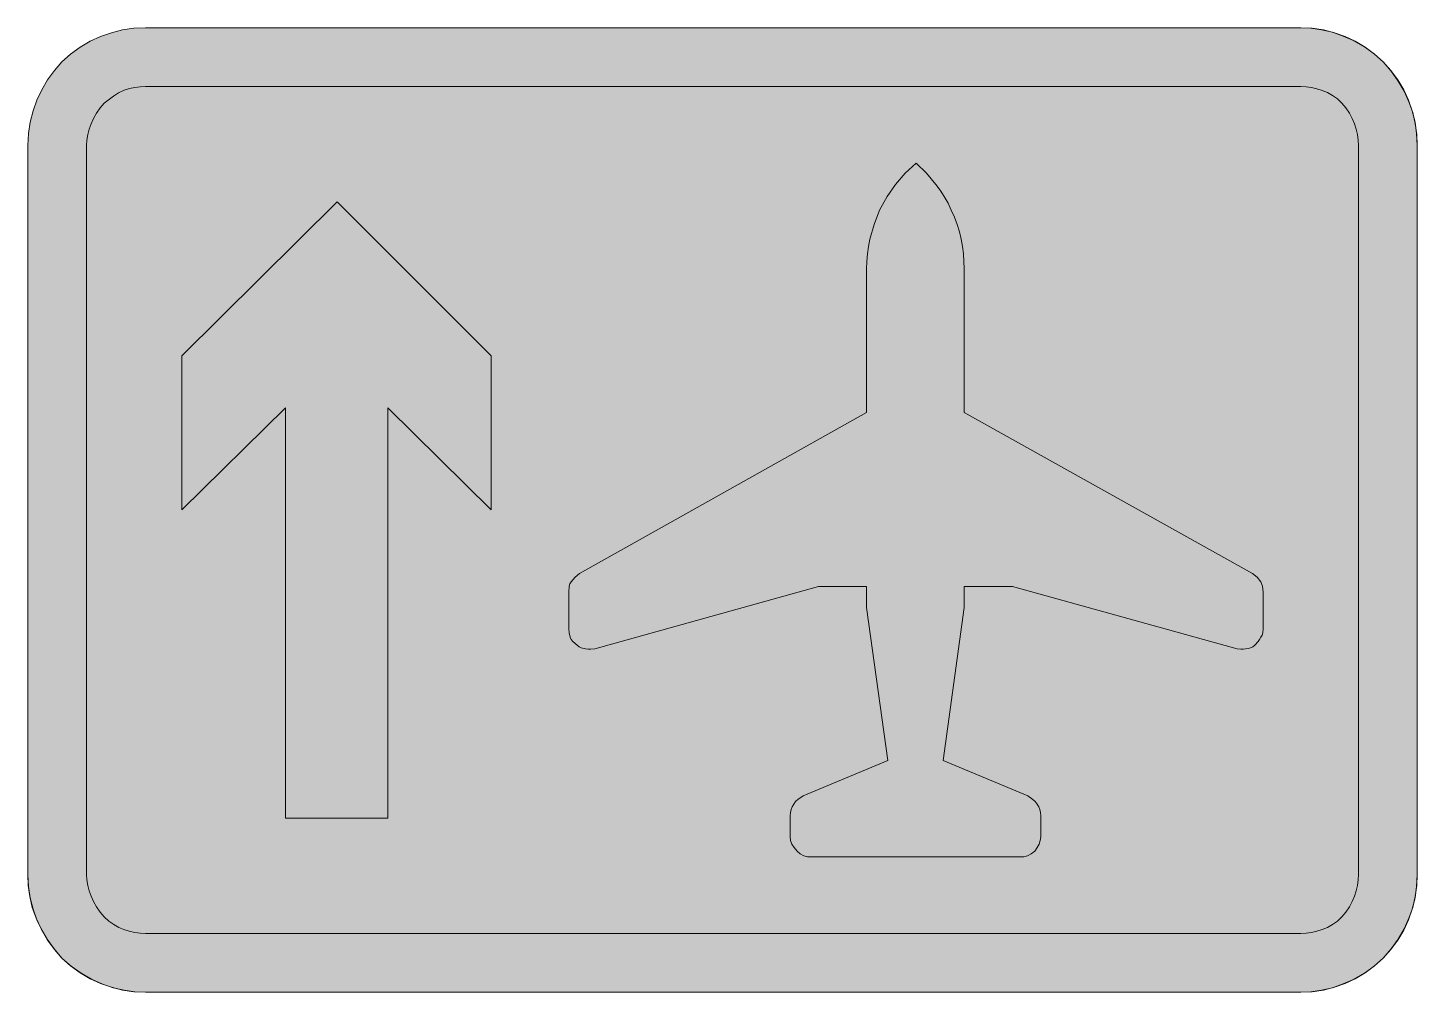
# Model space of a CAD drawing. Header units: metres. Extents: x 107 to 461, y 14 to 260.
import ezdxf

# ---------------------------------------------------------------- set-up
doc = ezdxf.new("R2010")
doc.units = ezdxf.units.M
for name, color, linetype, true_color in [('FILL_BLUE_0000FF', 7, 'Continuous', 0x0000ff), ('FILL_WHITE_FFFFFF', 7, 'Continuous', 0xffffff), ('STROKE_BLUE_0000FF', 7, 'Continuous', 0x0000ff)]:
    doc.layers.add(name, color=color, linetype=linetype, true_color=true_color)

msp = doc.modelspace()

# ---------------------------------------------------------------- hatches: boundary and pattern name
at = {"layer": 'FILL_BLUE_0000FF', "true_color": 0x0000ff}
h = msp.add_hatch(color=7, dxfattribs=at)
h.dxf.hatch_style = 1
h.paths.add_polyline_path([(122.02, 231.22), (122.23, 232.6), (122.58, 233.99), (123.08, 235.37), (123.71, 236.74), (124.48, 238.09), (125.4, 239.4), (126.45, 240.66), (128.78, 242.42), (130.08, 243.23), (131.55, 243.96), (132.9, 244.35), (134.25, 244.63), (135.6, 244.8), (136.95, 244.86), (431.55, 244.86), (432.91, 244.8), (434.29, 244.63), (435.66, 244.32), (437.03, 243.88), (438.36, 243.31), (439.65, 242.58), (440.89, 241.7), (442.05, 240.66), (443.09, 239.4), (443.97, 238.09), (444.7, 236.74), (445.28, 235.37), (445.71, 233.99), (446.02, 232.6), (446.19, 231.22), (446.25, 229.86), (446.25, 43.86), (446.19, 42.5), (446.02, 41.12), (445.71, 39.73), (445.28, 38.35), (444.7, 36.98), (443.97, 35.63), (443.09, 34.32), (442.05, 33.06), (440.89, 32.02), (439.65, 31.14), (438.36, 30.41), (437.03, 29.83), (435.66, 29.4), (434.29, 29.09), (432.91, 28.92), (431.55, 28.86), (136.95, 28.86), (135.59, 28.92), (134.21, 29.09), (132.84, 29.4), (131.48, 29.83), (130.14, 30.41), (128.85, 31.14), (127.61, 32.02), (126.45, 33.06), (125.4, 34.32), (124.48, 35.63), (123.71, 36.98), (123.08, 38.35), (122.58, 39.73), (122.23, 41.12), (122.02, 42.5), (121.95, 43.86), (121.95, 229.86), (122.02, 231.22)])
at = {"layer": 'FILL_WHITE_FFFFFF', "true_color": 0xffffff}
h = msp.add_hatch(color=7, dxfattribs=at)
h.dxf.hatch_style = 1
h.paths.add_polyline_path([(107.1, 232.87), (107.55, 235.8), (108.28, 238.66), (109.28, 241.41), (110.52, 244.05), (112.01, 246.57), (113.73, 248.94), (115.65, 251.16), (117.88, 253.17), (120.29, 254.92), (122.84, 256.42), (125.51, 257.65), (128.29, 258.61), (131.13, 259.3), (134.03, 259.72), (136.95, 259.86), (431.55, 259.86), (434.12, 259.74), (436.84, 259.37), (439.61, 258.72), (442.35, 257.76), (445.17, 256.52), (447.79, 255.02), (450.24, 253.25), (452.55, 251.16), (454.64, 248.81), (456.41, 246.28), (457.91, 243.65), (459.15, 240.96), (460.11, 238.21), (460.76, 235.41), (461.13, 232.61), (461.25, 229.86), (461.25, 43.86), (461.13, 41.11), (460.76, 38.31), (460.11, 35.51), (459.15, 32.76), (457.91, 30.07), (456.41, 27.43), (454.64, 24.91), (452.55, 22.56), (450.24, 20.47), (447.79, 18.7), (445.17, 17.2), (442.35, 15.96), (439.61, 15), (436.84, 14.35), (434.12, 13.98), (431.55, 13.86), (136.95, 13.86), (134.25, 13.98), (131.51, 14.35), (128.72, 15), (125.85, 15.96), (123.16, 17.2), (120.53, 18.7), (118, 20.47), (115.65, 22.56), (113.69, 24.91), (111.9, 27.43), (110.33, 30.07), (109.05, 32.76), (108.09, 35.51), (107.44, 38.31), (107.07, 41.11), (106.95, 43.86), (106.95, 229.86), (107.1, 232.87)])
h = msp.add_hatch(color=7, dxfattribs=at)
h.dxf.hatch_style = 1
h.paths.add_polyline_path([(419.25, 120.66), (420.41, 119.72), (421.35, 118.56), (421.76, 117.43), (421.95, 115.86), (421.95, 106.56), (421.88, 105.51), (421.7, 104.96), (421.35, 104.46), (421.07, 103.84), (420.71, 103.3), (419.85, 102.36), (419.35, 101.97), (418.76, 101.68), (418.12, 101.52), (417.45, 101.46), (416.83, 101.33), (416.29, 101.35), (415.35, 101.46), (358.05, 117.36), (345.75, 117.36), (345.75, 111.96), (340.35, 72.96), (361.95, 63.96), (363.26, 63.02), (363.85, 62.48), (364.35, 61.86), (364.74, 61.18), (365.03, 60.47), (365.19, 59.71), (365.25, 58.86), (365.25, 53.46), (365.14, 52.56), (364.84, 51.66), (364.36, 50.76), (363.75, 49.86), (362.85, 49.12), (361.91, 48.66), (360.92, 48.43), (359.85, 48.36), (306.75, 48.36), (305.81, 48.43), (304.84, 48.66), (303.92, 49.12), (303.15, 49.86), (302.36, 50.76), (301.8, 51.66), (301.46, 52.56), (301.35, 53.46), (301.35, 58.86), (301.41, 59.71), (301.58, 60.47), (301.86, 61.18), (302.25, 61.86), (302.75, 62.48), (303.34, 63.02), (304.65, 63.96), (326.25, 72.96), (320.85, 111.96), (320.85, 117.36), (308.55, 117.36), (251.55, 101.46), (250.46, 101.35), (249.82, 101.33), (249.15, 101.46), (248.1, 101.68), (247.55, 101.97), (247.05, 102.36), (245.93, 103.3), (245.53, 103.84), (245.25, 104.46), (244.99, 105.51), (244.95, 106.56), (244.95, 115.86), (245.03, 117.43), (245.2, 118.05), (245.55, 118.56), (246.49, 119.72), (247.65, 120.66), (320.85, 161.76), (320.85, 198.36), (320.91, 200.27), (321.07, 202.18), (321.34, 204.08), (321.71, 205.97), (322.75, 209.71), (324.15, 213.36), (326.07, 216.8), (328.24, 219.92), (330.69, 222.77), (333.45, 225.36), (336.08, 222.77), (338.51, 219.92), (339.63, 218.4), (340.66, 216.8), (341.61, 215.12), (342.45, 213.36), (343.28, 211.55), (343.98, 209.71), (344.55, 207.85), (345, 205.97), (345.34, 204.08), (345.57, 202.18), (345.75, 198.36), (345.75, 161.76), (419.25, 120.66)])
h = msp.add_hatch(color=7, dxfattribs=at)
h.dxf.hatch_style = 1
h.paths.add_polyline_path([(225.15, 136.86), (198.75, 162.96), (198.75, 58.26), (172.65, 58.26), (172.65, 162.96), (146.25, 136.86), (146.25, 176.16), (185.85, 215.46), (225.15, 176.16), (225.15, 136.86)])

# ---------------------------------------------------------------- linework, layer by layer
at = {"layer": 'FILL_BLUE_0000FF', "lineweight": 0, "true_color": 0x0000ff}
msp.add_lwpolyline([(122.02, 231.22), (122.23, 232.6), (122.58, 233.99), (123.08, 235.37), (123.71, 236.74), (124.48, 238.09), (125.4, 239.4), (126.45, 240.66), (128.78, 242.42), (130.08, 243.23), (131.55, 243.96), (132.9, 244.35), (134.25, 244.63), (135.6, 244.8), (136.95, 244.86), (431.55, 244.86), (432.91, 244.8), (434.29, 244.63), (435.66, 244.32), (437.03, 243.88), (438.36, 243.31), (439.65, 242.58), (440.89, 241.7), (442.05, 240.66), (443.09, 239.4), (443.97, 238.09), (444.7, 236.74), (445.28, 235.37), (445.71, 233.99), (446.02, 232.6), (446.19, 231.22), (446.25, 229.86), (446.25, 43.86), (446.19, 42.5), (446.02, 41.12), (445.71, 39.73), (445.28, 38.35), (444.7, 36.98), (443.97, 35.63), (443.09, 34.32), (442.05, 33.06), (440.89, 32.02), (439.65, 31.14), (438.36, 30.41), (437.03, 29.83), (435.66, 29.4), (434.29, 29.09), (432.91, 28.92), (431.55, 28.86), (136.95, 28.86), (135.59, 28.92), (134.21, 29.09), (132.84, 29.4), (131.48, 29.83), (130.14, 30.41), (128.85, 31.14), (127.61, 32.02), (126.45, 33.06), (125.4, 34.32), (124.48, 35.63), (123.71, 36.98), (123.08, 38.35), (122.58, 39.73), (122.23, 41.12), (122.02, 42.5), (121.95, 43.86), (121.95, 229.86)], close=True, dxfattribs=at)
at = {"layer": 'FILL_WHITE_FFFFFF', "lineweight": 0, "true_color": 0xffffff}
msp.add_lwpolyline([(107.1, 232.87), (107.55, 235.8), (108.28, 238.66), (109.28, 241.41), (110.52, 244.05), (112.01, 246.57), (113.73, 248.94), (115.65, 251.16), (117.88, 253.17), (120.29, 254.92), (122.84, 256.42), (125.51, 257.65), (128.29, 258.61), (131.13, 259.3), (134.03, 259.72), (136.95, 259.86), (431.55, 259.86), (434.12, 259.74), (436.84, 259.37), (439.61, 258.72), (442.35, 257.76), (445.17, 256.52), (447.79, 255.02), (450.24, 253.25), (452.55, 251.16), (454.64, 248.81), (456.41, 246.28), (457.91, 243.65), (459.15, 240.96), (460.11, 238.21), (460.76, 235.41), (461.13, 232.61), (461.25, 229.86), (461.25, 43.86), (461.13, 41.11), (460.76, 38.31), (460.11, 35.51), (459.15, 32.76), (457.91, 30.07), (456.41, 27.43), (454.64, 24.91), (452.55, 22.56), (450.24, 20.47), (447.79, 18.7), (445.17, 17.2), (442.35, 15.96), (439.61, 15), (436.84, 14.35), (434.12, 13.98), (431.55, 13.86), (136.95, 13.86), (134.25, 13.98), (131.51, 14.35), (128.72, 15), (125.85, 15.96), (123.16, 17.2), (120.53, 18.7), (118, 20.47), (115.65, 22.56), (113.69, 24.91), (111.9, 27.43), (110.33, 30.07), (109.05, 32.76), (108.09, 35.51), (107.44, 38.31), (107.07, 41.11), (106.95, 43.86), (106.95, 229.86)], close=True, dxfattribs=at)
at = {"layer": 'FILL_WHITE_FFFFFF', "lineweight": 0, "true_color": 0x0000ff}
for points in [[(419.25, 120.66), (420.41, 119.72), (421.35, 118.56), (421.76, 117.43), (421.95, 115.86), (421.95, 106.56), (421.88, 105.51), (421.7, 104.96), (421.35, 104.46), (421.07, 103.84), (420.71, 103.3), (419.85, 102.36), (419.35, 101.97), (418.76, 101.68), (418.12, 101.52), (417.45, 101.46), (416.83, 101.33), (416.29, 101.35), (415.35, 101.46), (358.05, 117.36), (345.75, 117.36), (345.75, 111.96), (340.35, 72.96), (361.95, 63.96), (363.26, 63.02), (363.85, 62.48), (364.35, 61.86), (364.74, 61.18), (365.03, 60.47), (365.19, 59.71), (365.25, 58.86), (365.25, 53.46), (365.14, 52.56), (364.84, 51.66), (364.36, 50.76), (363.75, 49.86), (362.85, 49.12), (361.91, 48.66), (360.92, 48.43), (359.85, 48.36), (306.75, 48.36), (305.81, 48.43), (304.84, 48.66), (303.92, 49.12), (303.15, 49.86), (302.36, 50.76), (301.8, 51.66), (301.46, 52.56), (301.35, 53.46), (301.35, 58.86), (301.41, 59.71), (301.58, 60.47), (301.86, 61.18), (302.25, 61.86), (302.75, 62.48), (303.34, 63.02), (304.65, 63.96), (326.25, 72.96), (320.85, 111.96), (320.85, 117.36), (308.55, 117.36), (251.55, 101.46), (250.46, 101.35), (249.82, 101.33), (249.15, 101.46), (248.1, 101.68), (247.55, 101.97), (247.05, 102.36), (245.93, 103.3), (245.53, 103.84), (245.25, 104.46), (244.99, 105.51), (244.95, 106.56), (244.95, 115.86), (245.03, 117.43), (245.2, 118.05), (245.55, 118.56), (246.49, 119.72), (247.65, 120.66), (320.85, 161.76), (320.85, 198.36), (320.91, 200.27), (321.07, 202.18), (321.34, 204.08), (321.71, 205.97), (322.75, 209.71), (324.15, 213.36), (326.07, 216.8), (328.24, 219.92), (330.69, 222.77), (333.45, 225.36), (336.08, 222.77), (338.51, 219.92), (339.63, 218.4), (340.66, 216.8), (341.61, 215.12), (342.45, 213.36), (343.28, 211.55), (343.98, 209.71), (344.55, 207.85), (345, 205.97), (345.34, 204.08), (345.57, 202.18), (345.75, 198.36), (345.75, 161.76)], [(225.15, 136.86), (198.75, 162.96), (198.75, 58.26), (172.65, 58.26), (172.65, 162.96), (146.25, 136.86), (146.25, 176.16), (185.85, 215.46), (225.15, 176.16)]]:
    msp.add_lwpolyline(points, close=True, dxfattribs=at)
at = {"layer": 'STROKE_BLUE_0000FF', "lineweight": 0, "true_color": 0x0000ff}
msp.add_lwpolyline([(461.25, 229.86), (461.25, 43.86), (461.11, 40.85), (460.69, 37.92), (460, 35.06), (459.04, 32.31), (457.81, 29.67), (456.31, 27.15), (454.56, 24.78), (452.55, 22.56), (450.33, 20.55), (447.96, 18.8), (445.46, 17.3), (442.84, 16.07), (440.12, 15.11), (437.32, 14.42), (434.46, 14), (431.55, 13.86), (136.95, 13.86), (134.03, 14), (131.13, 14.42), (128.29, 15.11), (125.51, 16.07), (122.84, 17.3), (120.29, 18.8), (117.88, 20.55), (115.65, 22.56), (113.73, 24.78), (112.01, 27.15), (110.52, 29.67), (109.28, 32.31), (108.28, 35.06), (107.55, 37.92), (107.1, 40.85), (106.95, 43.86), (106.95, 229.86), (107.1, 232.87), (107.55, 235.8), (108.28, 238.66), (109.28, 241.41), (110.52, 244.05), (112.01, 246.57), (113.73, 248.94), (115.65, 251.16), (117.88, 253.17), (120.29, 254.92), (122.84, 256.42), (125.51, 257.65), (128.29, 258.61), (131.13, 259.3), (134.03, 259.72), (136.95, 259.86), (431.55, 259.86), (434.46, 259.72), (437.32, 259.3), (440.12, 258.61), (442.84, 257.65), (445.46, 256.42), (447.96, 254.92), (450.33, 253.17), (452.55, 251.16), (454.56, 248.94), (456.31, 246.57), (457.81, 244.05), (459.04, 241.41), (460, 238.66), (460.69, 235.8), (461.11, 232.87), (461.25, 229.86)], dxfattribs=at)

doc.saveas('drawing.dxf')
